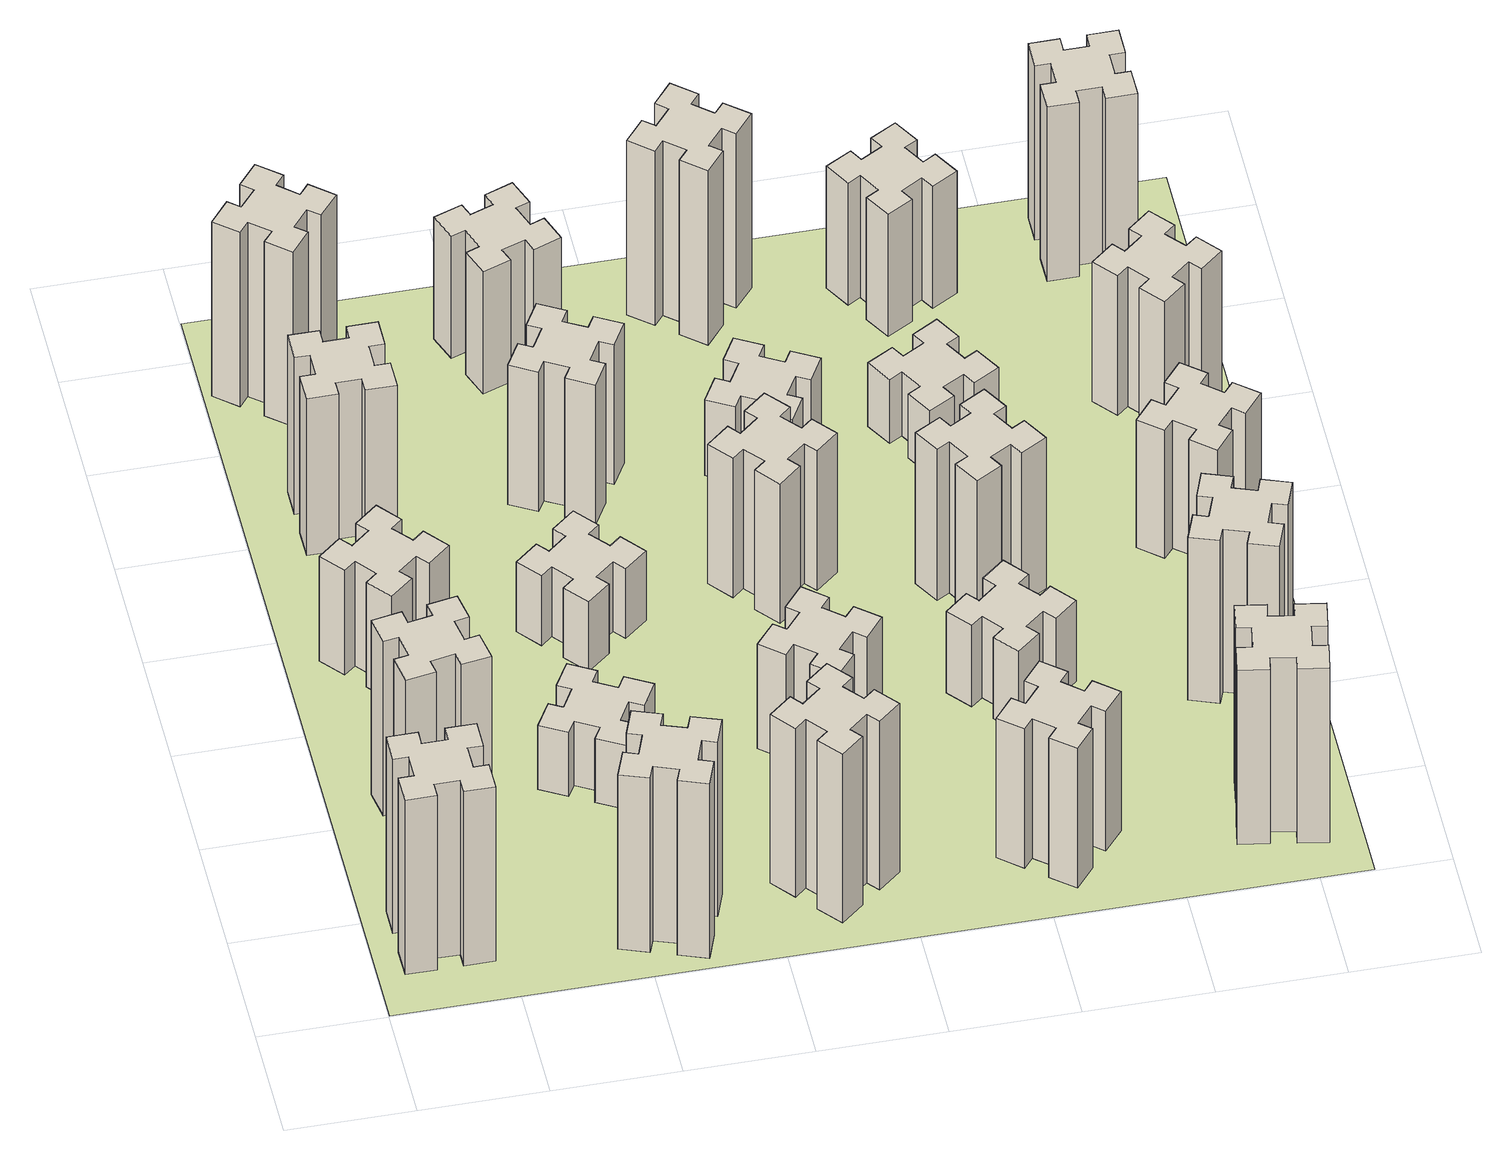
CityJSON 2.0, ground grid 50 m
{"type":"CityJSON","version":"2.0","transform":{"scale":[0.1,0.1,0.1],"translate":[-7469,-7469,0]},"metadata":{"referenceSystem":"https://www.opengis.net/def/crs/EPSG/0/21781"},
"CityObjects":{
"building1":{"type":"Building","attributes":{"class":"1000","function":"1000","usage":"1000","yearOfConstruction":2016,"roofType":"1000","measuredHeight":90,"storeysAboveGround":30,"storeysBelowGround":0},"geometry":[{"type":"Solid","lod":"1","boundaries":[[[[0,1,2,3,4,5,6,7,8,9,10,11,12,13,14,15,16,17,18,19]],[[17,16,20,21]],[[16,15,22,20]],[[15,14,23,22]],[[14,13,24,23]],[[13,12,25,24]],[[12,11,26,25]],[[11,10,27,26]],[[10,9,28,27]],[[9,8,29,28]],[[8,7,30,29]],[[7,6,31,30]],[[6,5,32,31]],[[5,4,33,32]],[[4,3,34,33]],[[3,2,35,34]],[[2,1,36,35]],[[1,0,37,36]],[[0,19,38,37]],[[19,18,39,38]],[[18,17,21,39]],[[24,25,26,27,28,29,30,31,32,33,34,35,36,37,38,39,21,20,22,23]]]]}]},
"building2":{"type":"Building","attributes":{"class":"1000","function":"1000","usage":"1000","yearOfConstruction":2016,"roofType":"1000","measuredHeight":90,"storeysAboveGround":30,"storeysBelowGround":0},"geometry":[{"type":"Solid","lod":"1","boundaries":[[[[40,41,42,43,44,45,46,47,48,49,50,51,52,53,54,55,56,57,58,59]],[[57,56,60,61]],[[56,55,62,60]],[[55,54,63,62]],[[54,53,64,63]],[[53,52,65,64]],[[52,51,66,65]],[[51,50,67,66]],[[50,49,68,67]],[[49,48,69,68]],[[48,47,70,69]],[[47,46,71,70]],[[46,45,72,71]],[[45,44,73,72]],[[44,43,74,73]],[[43,42,75,74]],[[42,41,76,75]],[[41,40,77,76]],[[40,59,78,77]],[[59,58,79,78]],[[58,57,61,79]],[[64,65,66,67,68,69,70,71,72,73,74,75,76,77,78,79,61,60,62,63]]]]}]},
"building3":{"type":"Building","attributes":{"class":"1000","function":"1000","usage":"1000","yearOfConstruction":2016,"roofType":"1000","measuredHeight":54,"storeysAboveGround":30,"storeysBelowGround":0},"geometry":[{"type":"Solid","lod":"1","boundaries":[[[[80,81,82,83,84,85,86,87,88,89,90,91,92,93,94,95,96,97,98,99]],[[97,96,100,101]],[[96,95,102,100]],[[95,94,103,102]],[[94,93,104,103]],[[93,92,105,104]],[[92,91,106,105]],[[91,90,107,106]],[[90,89,108,107]],[[89,88,109,108]],[[88,87,110,109]],[[87,86,111,110]],[[86,85,112,111]],[[85,84,113,112]],[[84,83,114,113]],[[83,82,115,114]],[[82,81,116,115]],[[81,80,117,116]],[[80,99,118,117]],[[99,98,119,118]],[[98,97,101,119]],[[104,105,106,107,108,109,110,111,112,113,114,115,116,117,118,119,101,100,102,103]]]]}]},
"building4":{"type":"Building","attributes":{"class":"1000","function":"1000","usage":"1000","yearOfConstruction":2016,"roofType":"1000","measuredHeight":81,"storeysAboveGround":30,"storeysBelowGround":0},"geometry":[{"type":"Solid","lod":"1","boundaries":[[[[120,121,122,123,124,125,126,127,128,129,130,131,132,133,134,135,136,137,138,139]],[[137,136,140,141]],[[136,135,142,140]],[[135,134,143,142]],[[134,133,144,143]],[[133,132,145,144]],[[132,131,146,145]],[[131,130,147,146]],[[130,129,148,147]],[[129,128,149,148]],[[128,127,150,149]],[[127,126,151,150]],[[126,125,152,151]],[[125,124,153,152]],[[124,123,154,153]],[[123,122,155,154]],[[122,121,156,155]],[[121,120,157,156]],[[120,139,158,157]],[[139,138,159,158]],[[138,137,141,159]],[[144,145,146,147,148,149,150,151,152,153,154,155,156,157,158,159,141,140,142,143]]]]}]},
"building5":{"type":"Building","attributes":{"class":"1000","function":"1000","usage":"1000","yearOfConstruction":2016,"roofType":"1000","measuredHeight":90,"storeysAboveGround":30,"storeysBelowGround":0},"geometry":[{"type":"Solid","lod":"1","boundaries":[[[[160,161,162,163,164,165,166,167,168,169,170,171,172,173,174,175,176,177,178,179]],[[177,176,180,181]],[[176,175,182,180]],[[175,174,183,182]],[[174,173,184,183]],[[173,172,185,184]],[[172,171,186,185]],[[171,170,187,186]],[[170,169,188,187]],[[169,168,189,188]],[[168,167,190,189]],[[167,166,191,190]],[[166,165,192,191]],[[165,164,193,192]],[[164,163,194,193]],[[163,162,195,194]],[[162,161,196,195]],[[161,160,197,196]],[[160,179,198,197]],[[179,178,199,198]],[[178,177,181,199]],[[184,185,186,187,188,189,190,191,192,193,194,195,196,197,198,199,181,180,182,183]]]]}]},
"building6":{"type":"Building","attributes":{"class":"1000","function":"1000","usage":"1000","yearOfConstruction":2016,"roofType":"1000","measuredHeight":90,"storeysAboveGround":30,"storeysBelowGround":0},"geometry":[{"type":"Solid","lod":"1","boundaries":[[[[200,201,202,203,204,205,206,207,208,209,210,211,212,213,214,215,216,217,218,219]],[[217,216,220,221]],[[216,215,222,220]],[[215,214,223,222]],[[214,213,224,223]],[[213,212,225,224]],[[212,211,226,225]],[[211,210,227,226]],[[210,209,228,227]],[[209,208,229,228]],[[208,207,230,229]],[[207,206,231,230]],[[206,205,232,231]],[[205,204,233,232]],[[204,203,234,233]],[[203,202,235,234]],[[202,201,236,235]],[[201,200,237,236]],[[200,219,238,237]],[[219,218,239,238]],[[218,217,221,239]],[[224,225,226,227,228,229,230,231,232,233,234,235,236,237,238,239,221,220,222,223]]]]}]},
"building7":{"type":"Building","attributes":{"class":"1000","function":"1000","usage":"1000","yearOfConstruction":2016,"roofType":"1000","measuredHeight":33,"storeysAboveGround":30,"storeysBelowGround":0},"geometry":[{"type":"Solid","lod":"1","boundaries":[[[[240,241,242,243,244,245,246,247,248,249,250,251,252,253,254,255,256,257,258,259]],[[257,256,260,261]],[[256,255,262,260]],[[255,254,263,262]],[[254,253,264,263]],[[253,252,265,264]],[[252,251,266,265]],[[251,250,267,266]],[[250,249,268,267]],[[249,248,269,268]],[[248,247,270,269]],[[247,246,271,270]],[[246,245,272,271]],[[245,244,273,272]],[[244,243,274,273]],[[243,242,275,274]],[[242,241,276,275]],[[241,240,277,276]],[[240,259,278,277]],[[259,258,279,278]],[[258,257,261,279]],[[264,265,266,267,268,269,270,271,272,273,274,275,276,277,278,279,261,260,262,263]]]]}]},
"building8":{"type":"Building","attributes":{"class":"1000","function":"1000","usage":"1000","yearOfConstruction":2016,"roofType":"1000","measuredHeight":36,"storeysAboveGround":30,"storeysBelowGround":0},"geometry":[{"type":"Solid","lod":"1","boundaries":[[[[280,281,282,283,284,285,286,287,288,289,290,291,292,293,294,295,296,297,298,299]],[[297,296,300,301]],[[296,295,302,300]],[[295,294,303,302]],[[294,293,304,303]],[[293,292,305,304]],[[292,291,306,305]],[[291,290,307,306]],[[290,289,308,307]],[[289,288,309,308]],[[288,287,310,309]],[[287,286,311,310]],[[286,285,312,311]],[[285,284,313,312]],[[284,283,314,313]],[[283,282,315,314]],[[282,281,316,315]],[[281,280,317,316]],[[280,299,318,317]],[[299,298,319,318]],[[298,297,301,319]],[[304,305,306,307,308,309,310,311,312,313,314,315,316,317,318,319,301,300,302,303]]]]}]},
"building9":{"type":"Building","attributes":{"class":"1000","function":"1000","usage":"1000","yearOfConstruction":2016,"roofType":"1000","measuredHeight":87,"storeysAboveGround":30,"storeysBelowGround":0},"geometry":[{"type":"Solid","lod":"1","boundaries":[[[[320,321,322,323,324,325,326,327,328,329,330,331,332,333,334,335,336,337,338,339]],[[337,336,340,341]],[[336,335,342,340]],[[335,334,343,342]],[[334,333,344,343]],[[333,332,345,344]],[[332,331,346,345]],[[331,330,347,346]],[[330,329,348,347]],[[329,328,349,348]],[[328,327,350,349]],[[327,326,351,350]],[[326,325,352,351]],[[325,324,353,352]],[[324,323,354,353]],[[323,322,355,354]],[[322,321,356,355]],[[321,320,357,356]],[[320,339,358,357]],[[339,338,359,358]],[[338,337,341,359]],[[344,345,346,347,348,349,350,351,352,353,354,355,356,357,358,359,341,340,342,343]]]]}]},
"building10":{"type":"Building","attributes":{"class":"1000","function":"1000","usage":"1000","yearOfConstruction":2016,"roofType":"1000","measuredHeight":72,"storeysAboveGround":30,"storeysBelowGround":0},"geometry":[{"type":"Solid","lod":"1","boundaries":[[[[360,361,362,363,364,365,366,367,368,369,370,371,372,373,374,375,376,377,378,379]],[[377,376,380,381]],[[376,375,382,380]],[[375,374,383,382]],[[374,373,384,383]],[[373,372,385,384]],[[372,371,386,385]],[[371,370,387,386]],[[370,369,388,387]],[[369,368,389,388]],[[368,367,390,389]],[[367,366,391,390]],[[366,365,392,391]],[[365,364,393,392]],[[364,363,394,393]],[[363,362,395,394]],[[362,361,396,395]],[[361,360,397,396]],[[360,379,398,397]],[[379,378,399,398]],[[378,377,381,399]],[[384,385,386,387,388,389,390,391,392,393,394,395,396,397,398,399,381,380,382,383]]]]}]},
"building11":{"type":"Building","attributes":{"class":"1000","function":"1000","usage":"1000","yearOfConstruction":2016,"roofType":"1000","measuredHeight":63,"storeysAboveGround":30,"storeysBelowGround":0},"geometry":[{"type":"Solid","lod":"1","boundaries":[[[[400,401,402,403,404,405,406,407,408,409,410,411,412,413,414,415,416,417,418,419]],[[417,416,420,421]],[[416,415,422,420]],[[415,414,423,422]],[[414,413,424,423]],[[413,412,425,424]],[[412,411,426,425]],[[411,410,427,426]],[[410,409,428,427]],[[409,408,429,428]],[[408,407,430,429]],[[407,406,431,430]],[[406,405,432,431]],[[405,404,433,432]],[[404,403,434,433]],[[403,402,435,434]],[[402,401,436,435]],[[401,400,437,436]],[[400,419,438,437]],[[419,418,439,438]],[[418,417,421,439]],[[424,425,426,427,428,429,430,431,432,433,434,435,436,437,438,439,421,420,422,423]]]]}]},
"building12":{"type":"Building","attributes":{"class":"1000","function":"1000","usage":"1000","yearOfConstruction":2016,"roofType":"1000","measuredHeight":54,"storeysAboveGround":30,"storeysBelowGround":0},"geometry":[{"type":"Solid","lod":"1","boundaries":[[[[440,441,442,443,444,445,446,447,448,449,450,451,452,453,454,455,456,457,458,459]],[[457,456,460,461]],[[456,455,462,460]],[[455,454,463,462]],[[454,453,464,463]],[[453,452,465,464]],[[452,451,466,465]],[[451,450,467,466]],[[450,449,468,467]],[[449,448,469,468]],[[448,447,470,469]],[[447,446,471,470]],[[446,445,472,471]],[[445,444,473,472]],[[444,443,474,473]],[[443,442,475,474]],[[442,441,476,475]],[[441,440,477,476]],[[440,459,478,477]],[[459,458,479,478]],[[458,457,461,479]],[[464,465,466,467,468,469,470,471,472,473,474,475,476,477,478,479,461,460,462,463]]]]}]},
"building13":{"type":"Building","attributes":{"class":"1000","function":"1000","usage":"1000","yearOfConstruction":2016,"roofType":"1000","measuredHeight":72,"storeysAboveGround":30,"storeysBelowGround":0},"geometry":[{"type":"Solid","lod":"1","boundaries":[[[[480,481,482,483,484,485,486,487,488,489,490,491,492,493,494,495,496,497,498,499]],[[497,496,500,501]],[[496,495,502,500]],[[495,494,503,502]],[[494,493,504,503]],[[493,492,505,504]],[[492,491,506,505]],[[491,490,507,506]],[[490,489,508,507]],[[489,488,509,508]],[[488,487,510,509]],[[487,486,511,510]],[[486,485,512,511]],[[485,484,513,512]],[[484,483,514,513]],[[483,482,515,514]],[[482,481,516,515]],[[481,480,517,516]],[[480,499,518,517]],[[499,498,519,518]],[[498,497,501,519]],[[504,505,506,507,508,509,510,511,512,513,514,515,516,517,518,519,501,500,502,503]]]]}]},
"building14":{"type":"Building","attributes":{"class":"1000","function":"1000","usage":"1000","yearOfConstruction":2016,"roofType":"1000","measuredHeight":72,"storeysAboveGround":30,"storeysBelowGround":0},"geometry":[{"type":"Solid","lod":"1","boundaries":[[[[520,521,522,523,524,525,526,527,528,529,530,531,532,533,534,535,536,537,538,539]],[[537,536,540,541]],[[536,535,542,540]],[[535,534,543,542]],[[534,533,544,543]],[[533,532,545,544]],[[532,531,546,545]],[[531,530,547,546]],[[530,529,548,547]],[[529,528,549,548]],[[528,527,550,549]],[[527,526,551,550]],[[526,525,552,551]],[[525,524,553,552]],[[524,523,554,553]],[[523,522,555,554]],[[522,521,556,555]],[[521,520,557,556]],[[520,539,558,557]],[[539,538,559,558]],[[538,537,541,559]],[[544,545,546,547,548,549,550,551,552,553,554,555,556,557,558,559,541,540,542,543]]]]}]},
"building15":{"type":"Building","attributes":{"class":"1000","function":"1000","usage":"1000","yearOfConstruction":2016,"roofType":"1000","measuredHeight":39,"storeysAboveGround":30,"storeysBelowGround":0},"geometry":[{"type":"Solid","lod":"1","boundaries":[[[[560,561,562,563,564,565,566,567,568,569,570,571,572,573,574,575,576,577,578,579]],[[577,576,580,581]],[[576,575,582,580]],[[575,574,583,582]],[[574,573,584,583]],[[573,572,585,584]],[[572,571,586,585]],[[571,570,587,586]],[[570,569,588,587]],[[569,568,589,588]],[[568,567,590,589]],[[567,566,591,590]],[[566,565,592,591]],[[565,564,593,592]],[[564,563,594,593]],[[563,562,595,594]],[[562,561,596,595]],[[561,560,597,596]],[[560,579,598,597]],[[579,578,599,598]],[[578,577,581,599]],[[584,585,586,587,588,589,590,591,592,593,594,595,596,597,598,599,581,580,582,583]]]]}]},
"building16":{"type":"Building","attributes":{"class":"1000","function":"1000","usage":"1000","yearOfConstruction":2016,"roofType":"1000","measuredHeight":90,"storeysAboveGround":30,"storeysBelowGround":0},"geometry":[{"type":"Solid","lod":"1","boundaries":[[[[600,601,602,603,604,605,606,607,608,609,610,611,612,613,614,615,616,617,618,619]],[[617,616,620,621]],[[616,615,622,620]],[[615,614,623,622]],[[614,613,624,623]],[[613,612,625,624]],[[612,611,626,625]],[[611,610,627,626]],[[610,609,628,627]],[[609,608,629,628]],[[608,607,630,629]],[[607,606,631,630]],[[606,605,632,631]],[[605,604,633,632]],[[604,603,634,633]],[[603,602,635,634]],[[602,601,636,635]],[[601,600,637,636]],[[600,619,638,637]],[[619,618,639,638]],[[618,617,621,639]],[[624,625,626,627,628,629,630,631,632,633,634,635,636,637,638,639,621,620,622,623]]]]}]},
"building17":{"type":"Building","attributes":{"class":"1000","function":"1000","usage":"1000","yearOfConstruction":2016,"roofType":"1000","measuredHeight":42,"storeysAboveGround":30,"storeysBelowGround":0},"geometry":[{"type":"Solid","lod":"1","boundaries":[[[[640,641,642,643,644,645,646,647,648,649,650,651,652,653,654,655,656,657,658,659]],[[657,656,660,661]],[[656,655,662,660]],[[655,654,663,662]],[[654,653,664,663]],[[653,652,665,664]],[[652,651,666,665]],[[651,650,667,666]],[[650,649,668,667]],[[649,648,669,668]],[[648,647,670,669]],[[647,646,671,670]],[[646,645,672,671]],[[645,644,673,672]],[[644,643,674,673]],[[643,642,675,674]],[[642,641,676,675]],[[641,640,677,676]],[[640,659,678,677]],[[659,658,679,678]],[[658,657,661,679]],[[664,665,666,667,668,669,670,671,672,673,674,675,676,677,678,679,661,660,662,663]]]]}]},
"building18":{"type":"Building","attributes":{"class":"1000","function":"1000","usage":"1000","yearOfConstruction":2016,"roofType":"1000","measuredHeight":78,"storeysAboveGround":30,"storeysBelowGround":0},"geometry":[{"type":"Solid","lod":"1","boundaries":[[[[680,681,682,683,684,685,686,687,688,689,690,691,692,693,694,695,696,697,698,699]],[[697,696,700,701]],[[696,695,702,700]],[[695,694,703,702]],[[694,693,704,703]],[[693,692,705,704]],[[692,691,706,705]],[[691,690,707,706]],[[690,689,708,707]],[[689,688,709,708]],[[688,687,710,709]],[[687,686,711,710]],[[686,685,712,711]],[[685,684,713,712]],[[684,683,714,713]],[[683,682,715,714]],[[682,681,716,715]],[[681,680,717,716]],[[680,699,718,717]],[[699,698,719,718]],[[698,697,701,719]],[[704,705,706,707,708,709,710,711,712,713,714,715,716,717,718,719,701,700,702,703]]]]}]},
"building19":{"type":"Building","attributes":{"class":"1000","function":"1000","usage":"1000","yearOfConstruction":2016,"roofType":"1000","measuredHeight":33,"storeysAboveGround":30,"storeysBelowGround":0},"geometry":[{"type":"Solid","lod":"1","boundaries":[[[[720,721,722,723,724,725,726,727,728,729,730,731,732,733,734,735,736,737,738,739]],[[737,736,740,741]],[[736,735,742,740]],[[735,734,743,742]],[[734,733,744,743]],[[733,732,745,744]],[[732,731,746,745]],[[731,730,747,746]],[[730,729,748,747]],[[729,728,749,748]],[[728,727,750,749]],[[727,726,751,750]],[[726,725,752,751]],[[725,724,753,752]],[[724,723,754,753]],[[723,722,755,754]],[[722,721,756,755]],[[721,720,757,756]],[[720,739,758,757]],[[739,738,759,758]],[[738,737,741,759]],[[744,745,746,747,748,749,750,751,752,753,754,755,756,757,758,759,741,740,742,743]]]]}]},
"building20":{"type":"Building","attributes":{"class":"1000","function":"1000","usage":"1000","yearOfConstruction":2016,"roofType":"1000","measuredHeight":90,"storeysAboveGround":30,"storeysBelowGround":0},"geometry":[{"type":"Solid","lod":"1","boundaries":[[[[760,761,762,763,764,765,766,767,768,769,770,771,772,773,774,775,776,777,778,779]],[[777,776,780,781]],[[776,775,782,780]],[[775,774,783,782]],[[774,773,784,783]],[[773,772,785,784]],[[772,771,786,785]],[[771,770,787,786]],[[770,769,788,787]],[[769,768,789,788]],[[768,767,790,789]],[[767,766,791,790]],[[766,765,792,791]],[[765,764,793,792]],[[764,763,794,793]],[[763,762,795,794]],[[762,761,796,795]],[[761,760,797,796]],[[760,779,798,797]],[[779,778,799,798]],[[778,777,781,799]],[[784,785,786,787,788,789,790,791,792,793,794,795,796,797,798,799,781,780,782,783]]]]}]},
"building21":{"type":"Building","attributes":{"class":"1000","function":"1000","usage":"1000","yearOfConstruction":2016,"roofType":"1000","measuredHeight":63,"storeysAboveGround":30,"storeysBelowGround":0},"geometry":[{"type":"Solid","lod":"1","boundaries":[[[[800,801,802,803,804,805,806,807,808,809,810,811,812,813,814,815,816,817,818,819]],[[817,816,820,821]],[[816,815,822,820]],[[815,814,823,822]],[[814,813,824,823]],[[813,812,825,824]],[[812,811,826,825]],[[811,810,827,826]],[[810,809,828,827]],[[809,808,829,828]],[[808,807,830,829]],[[807,806,831,830]],[[806,805,832,831]],[[805,804,833,832]],[[804,803,834,833]],[[803,802,835,834]],[[802,801,836,835]],[[801,800,837,836]],[[800,819,838,837]],[[819,818,839,838]],[[818,817,821,839]],[[824,825,826,827,828,829,830,831,832,833,834,835,836,837,838,839,821,820,822,823]]]]}]},
"building22":{"type":"Building","attributes":{"class":"1000","function":"1000","usage":"1000","yearOfConstruction":2016,"roofType":"1000","measuredHeight":84,"storeysAboveGround":30,"storeysBelowGround":0},"geometry":[{"type":"Solid","lod":"1","boundaries":[[[[840,841,842,843,844,845,846,847,848,849,850,851,852,853,854,855,856,857,858,859]],[[857,856,860,861]],[[856,855,862,860]],[[855,854,863,862]],[[854,853,864,863]],[[853,852,865,864]],[[852,851,866,865]],[[851,850,867,866]],[[850,849,868,867]],[[849,848,869,868]],[[848,847,870,869]],[[847,846,871,870]],[[846,845,872,871]],[[845,844,873,872]],[[844,843,874,873]],[[843,842,875,874]],[[842,841,876,875]],[[841,840,877,876]],[[840,859,878,877]],[[859,858,879,878]],[[858,857,861,879]],[[864,865,866,867,868,869,870,871,872,873,874,875,876,877,878,879,861,860,862,863]]]]}]},
"building23":{"type":"Building","attributes":{"class":"1000","function":"1000","usage":"1000","yearOfConstruction":2016,"roofType":"1000","measuredHeight":66,"storeysAboveGround":30,"storeysBelowGround":0},"geometry":[{"type":"Solid","lod":"1","boundaries":[[[[880,881,882,883,884,885,886,887,888,889,890,891,892,893,894,895,896,897,898,899]],[[897,896,900,901]],[[896,895,902,900]],[[895,894,903,902]],[[894,893,904,903]],[[893,892,905,904]],[[892,891,906,905]],[[891,890,907,906]],[[890,889,908,907]],[[889,888,909,908]],[[888,887,910,909]],[[887,886,911,910]],[[886,885,912,911]],[[885,884,913,912]],[[884,883,914,913]],[[883,882,915,914]],[[882,881,916,915]],[[881,880,917,916]],[[880,899,918,917]],[[899,898,919,918]],[[898,897,901,919]],[[904,905,906,907,908,909,910,911,912,913,914,915,916,917,918,919,901,900,902,903]]]]}]},
"building24":{"type":"Building","attributes":{"class":"1000","function":"1000","usage":"1000","yearOfConstruction":2016,"roofType":"1000","measuredHeight":72,"storeysAboveGround":30,"storeysBelowGround":0},"geometry":[{"type":"Solid","lod":"1","boundaries":[[[[920,921,922,923,924,925,926,927,928,929,930,931,932,933,934,935,936,937,938,939]],[[937,936,940,941]],[[936,935,942,940]],[[935,934,943,942]],[[934,933,944,943]],[[933,932,945,944]],[[932,931,946,945]],[[931,930,947,946]],[[930,929,948,947]],[[929,928,949,948]],[[928,927,950,949]],[[927,926,951,950]],[[926,925,952,951]],[[925,924,953,952]],[[924,923,954,953]],[[923,922,955,954]],[[922,921,956,955]],[[921,920,957,956]],[[920,939,958,957]],[[939,938,959,958]],[[938,937,941,959]],[[944,945,946,947,948,949,950,951,952,953,954,955,956,957,958,959,941,940,942,943]]]]}]},
"building25":{"type":"Building","attributes":{"class":"1000","function":"1000","usage":"1000","yearOfConstruction":2016,"roofType":"1000","measuredHeight":90,"storeysAboveGround":30,"storeysBelowGround":0},"geometry":[{"type":"Solid","lod":"1","boundaries":[[[[960,961,962,963,964,965,966,967,968,969,970,971,972,973,974,975,976,977,978,979]],[[977,976,980,981]],[[976,975,982,980]],[[975,974,983,982]],[[974,973,984,983]],[[973,972,985,984]],[[972,971,986,985]],[[971,970,987,986]],[[970,969,988,987]],[[969,968,989,988]],[[968,967,990,989]],[[967,966,991,990]],[[966,965,992,991]],[[965,964,993,992]],[[964,963,994,993]],[[963,962,995,994]],[[962,961,996,995]],[[961,960,997,996]],[[960,979,998,997]],[[979,978,999,998]],[[978,977,981,999]],[[984,985,986,987,988,989,990,991,992,993,994,995,996,997,998,999,981,980,982,983]]]]}]},
"landuse1":{"type":"LandUse","attributes":{"name":"plot1","function":"1010"},"geometry":[{"type":"MultiSurface","lod":"1","boundaries":[[[1000,1001,1002,1003]]]}]}
},
"vertices":[
[165,425,0],[165,325,0],[105,325,0],[105,205,0],[225,205,0],[225,265,0],[325,265,0],[325,205,0],[445,205,0],[445,325,0],[385,325,0],[385,425,0],[445,425,0],[445,545,0],[325,545,0],[325,485,0],[225,485,0],[225,545,0],[105,545,0],[105,425,0],[225,485,900],[225,545,900],[325,485,900],[325,545,900],[445,545,900],[445,425,900],[385,425,900],[385,325,900],[445,325,900],[445,205,900],[325,205,900],[325,265,900],[225,265,900],[225,205,900],[105,205,900],[105,325,900],[165,325,900],[165,425,900],[105,425,900],[105,545,900],
[492,985,0],[475,1084,0],[534,1094,0],[513,1212,0],[395,1191,0],[405,1132,0],[307,1115,0],[297,1174,0],[178,1153,0],[199,1035,0],[258,1045,0],[276,947,0],[217,937,0],[237,818,0],[356,839,0],[345,898,0],[444,916,0],[454,857,0],[572,877,0],[551,996,0],[444,916,900],[454,857,900],[345,898,900],[356,839,900],[237,818,900],[217,937,900],[276,947,900],[258,1045,900],[199,1035,900],[178,1153,900],[297,1174,900],[307,1115,900],[405,1132,900],[395,1191,900],[513,1212,900],[534,1094,900],[475,1084,900],[492,985,900],[551,996,900],[572,877,900],
[492,1888,0],[427,1964,0],[473,2003,0],[396,2095,0],[304,2018,0],[343,1972,0],[266,1907,0],[228,1953,0],[136,1876,0],[213,1784,0],[259,1823,0],[323,1746,0],[277,1708,0],[354,1616,0],[446,1693,0],[408,1739,0],[484,1803,0],[523,1757,0],[615,1834,0],[538,1926,0],[484,1803,540],[523,1757,540],[408,1739,540],[446,1693,540],[354,1616,540],[277,1708,540],[323,1746,540],[259,1823,540],[213,1784,540],[136,1876,540],[228,1953,540],[266,1907,540],[343,1972,540],[304,2018,540],[396,2095,540],[473,2003,540],[427,1964,540],[492,1888,540],[538,1926,540],[615,1834,540],
[485,2545,0],[485,2645,0],[545,2645,0],[545,2765,0],[425,2765,0],[425,2705,0],[325,2705,0],[325,2765,0],[205,2765,0],[205,2645,0],[265,2645,0],[265,2545,0],[205,2545,0],[205,2425,0],[325,2425,0],[325,2485,0],[425,2485,0],[425,2425,0],[545,2425,0],[545,2545,0],[425,2485,810],[425,2425,810],[325,2485,810],[325,2425,810],[205,2425,810],[205,2545,810],[265,2545,810],[265,2645,810],[205,2645,810],[205,2765,810],[325,2765,810],[325,2705,810],[425,2705,810],[425,2765,810],[545,2765,810],[545,2645,810],[485,2645,810],[485,2545,810],[545,2545,810],[545,2425,810],
[1029,360,0],[995,266,0],[939,287,0],[897,174,0],[1010,133,0],[1031,189,0],[1125,155,0],[1104,99,0],[1217,57,0],[1258,170,0],[1202,191,0],[1236,285,0],[1292,264,0],[1333,377,0],[1220,418,0],[1200,362,0],[1106,396,0],[1127,452,0],[1014,493,0],[973,380,0],[1106,396,900],[1127,452,900],[1200,362,900],[1220,418,900],[1333,377,900],[1292,264,900],[1236,285,900],[1202,191,900],[1258,170,900],[1217,57,900],[1104,99,900],[1125,155,900],[1031,189,900],[1010,133,900],[897,174,900],[939,287,900],[995,266,900],[1029,360,900],[973,380,900],[1014,493,900],
[384,3387,0],[308,3452,0],[346,3498,0],[254,3575,0],[177,3483,0],[223,3444,0],[159,3368,0],[113,3406,0],[36,3314,0],[128,3237,0],[166,3283,0],[243,3219,0],[204,3173,0],[296,3096,0],[373,3188,0],[327,3226,0],[392,3303,0],[438,3264,0],[515,3356,0],[423,3433,0],[392,3303,900],[438,3264,900],[327,3226,900],[373,3188,900],[296,3096,900],[204,3173,900],[243,3219,900],[166,3283,900],[128,3237,900],[36,3314,900],[113,3406,900],[159,3368,900],[223,3444,900],[177,3483,900],[254,3575,900],[346,3498,900],[308,3452,900],[384,3387,900],[423,3433,900],[515,3356,900],
[1086,1017,0],[1136,1104,0],[1188,1074,0],[1248,1178,0],[1144,1238,0],[1114,1186,0],[1027,1236,0],[1057,1288,0],[953,1348,0],[893,1244,0],[945,1214,0],[895,1127,0],[843,1157,0],[783,1053,0],[887,993,0],[917,1045,0],[1004,995,0],[974,943,0],[1078,883,0],[1138,987,0],[1004,995,330],[974,943,330],[917,1045,330],[887,993,330],[783,1053,330],[843,1157,330],[895,1127,330],[945,1214,330],[893,1244,330],[953,1348,330],[1057,1288,330],[1027,1236,330],[1114,1186,330],[1144,1238,330],[1248,1178,330],[1188,1074,330],[1136,1104,330],[1086,1017,330],[1138,987,330],[1078,883,330],
[1083,1972,0],[1006,1907,0],[968,1953,0],[876,1876,0],[953,1784,0],[999,1823,0],[1063,1746,0],[1017,1708,0],[1094,1616,0],[1186,1693,0],[1148,1739,0],[1224,1803,0],[1263,1757,0],[1355,1834,0],[1278,1926,0],[1232,1888,0],[1167,1964,0],[1213,2003,0],[1136,2095,0],[1044,2018,0],[1167,1964,360],[1213,2003,360],[1232,1888,360],[1278,1926,360],[1355,1834,360],[1263,1757,360],[1224,1803,360],[1148,1739,360],[1186,1693,360],[1094,1616,360],[1017,1708,360],[1063,1746,360],[999,1823,360],[953,1784,360],[876,1876,360],[968,1953,360],[1006,1907,360],[1083,1972,360],[1044,2018,360],[1136,2095,360],
[1639,343,0],[1703,266,0],[1657,228,0],[1734,136,0],[1826,213,0],[1788,259,0],[1864,323,0],[1903,277,0],[1995,354,0],[1918,446,0],[1872,408,0],[1807,484,0],[1853,523,0],[1776,615,0],[1684,538,0],[1723,492,0],[1646,427,0],[1608,473,0],[1516,396,0],[1593,304,0],[1646,427,870],[1608,473,870],[1723,492,870],[1684,538,870],[1776,615,870],[1853,523,870],[1807,484,870],[1872,408,870],[1918,446,870],[1995,354,870],[1903,277,870],[1864,323,870],[1788,259,870],[1826,213,870],[1734,136,870],[1657,228,870],[1703,266,870],[1639,343,870],[1593,304,870],[1516,396,870],
[1314,2666,0],[1227,2716,0],[1257,2768,0],[1153,2828,0],[1093,2724,0],[1145,2694,0],[1095,2607,0],[1043,2637,0],[983,2533,0],[1087,2473,0],[1117,2525,0],[1204,2475,0],[1174,2423,0],[1278,2363,0],[1338,2467,0],[1286,2497,0],[1336,2584,0],[1388,2554,0],[1448,2658,0],[1344,2718,0],[1336,2584,720],[1388,2554,720],[1286,2497,720],[1338,2467,720],[1278,2363,720],[1174,2423,720],[1204,2475,720],[1117,2525,720],[1087,2473,720],[983,2533,720],[1043,2637,720],[1095,2607,720],[1145,2694,720],[1093,2724,720],[1153,2828,720],[1257,2768,720],[1227,2716,720],[1314,2666,720],[1344,2718,720],[1448,2658,720],
[1125,3456,0],[1031,3422,0],[1010,3478,0],[897,3437,0],[939,3324,0],[995,3345,0],[1029,3251,0],[973,3230,0],[1014,3117,0],[1127,3159,0],[1106,3215,0],[1200,3249,0],[1220,3193,0],[1333,3234,0],[1292,3347,0],[1236,3326,0],[1202,3420,0],[1258,3440,0],[1217,3553,0],[1104,3512,0],[1202,3420,630],[1258,3440,630],[1236,3326,630],[1292,3347,630],[1333,3234,630],[1220,3193,630],[1200,3249,630],[1106,3215,630],[1127,3159,630],[1014,3117,630],[973,3230,630],[1029,3251,630],[995,3345,630],[939,3324,630],[897,3437,630],[1010,3478,630],[1031,3422,630],[1125,3456,630],[1104,3512,630],[1217,3553,630],
[1746,1063,0],[1823,999,0],[1784,953,0],[1876,876,0],[1953,968,0],[1907,1006,0],[1972,1083,0],[2018,1044,0],[2095,1136,0],[2003,1213,0],[1964,1167,0],[1888,1232,0],[1926,1278,0],[1834,1355,0],[1757,1263,0],[1803,1224,0],[1739,1148,0],[1693,1186,0],[1616,1094,0],[1708,1017,0],[1739,1148,540],[1693,1186,540],[1803,1224,540],[1757,1263,540],[1834,1355,540],[1926,1278,540],[1888,1232,540],[1964,1167,540],[2003,1213,540],[2095,1136,540],[2018,1044,540],[1972,1083,540],[1907,1006,540],[1953,968,540],[1876,876,540],[1784,953,540],[1823,999,540],[1746,1063,540],[1708,1017,540],[1616,1094,540],
[1972,1988,0],[1907,2064,0],[1953,2103,0],[1876,2195,0],[1784,2118,0],[1823,2072,0],[1746,2007,0],[1708,2053,0],[1616,1976,0],[1693,1884,0],[1739,1923,0],[1803,1846,0],[1757,1808,0],[1834,1716,0],[1926,1793,0],[1888,1839,0],[1964,1903,0],[2003,1857,0],[2095,1934,0],[2018,2026,0],[1964,1903,720],[2003,1857,720],[1888,1839,720],[1926,1793,720],[1834,1716,720],[1757,1808,720],[1803,1846,720],[1739,1923,720],[1693,1884,720],[1616,1976,720],[1708,2053,720],[1746,2007,720],[1823,2072,720],[1784,2118,720],[1876,2195,720],[1953,2103,720],[1907,2064,720],[1972,1988,720],[2018,2026,720],[2095,1934,720],
[2486,323,0],[2563,259,0],[2524,213,0],[2616,136,0],[2693,228,0],[2647,266,0],[2712,343,0],[2758,304,0],[2835,396,0],[2743,473,0],[2704,427,0],[2628,492,0],[2666,538,0],[2574,615,0],[2497,523,0],[2543,484,0],[2479,408,0],[2433,446,0],[2356,354,0],[2448,277,0],[2479,408,720],[2433,446,720],[2543,484,720],[2497,523,720],[2574,615,720],[2666,538,720],[2628,492,720],[2704,427,720],[2743,473,720],[2835,396,720],[2758,304,720],[2712,343,720],[2647,266,720],[2693,228,720],[2616,136,720],[2524,213,720],[2563,259,720],[2486,323,720],[2448,277,720],[2356,354,720],
[2026,2497,0],[2076,2584,0],[2128,2554,0],[2188,2658,0],[2084,2718,0],[2054,2666,0],[1967,2716,0],[1997,2768,0],[1893,2828,0],[1833,2724,0],[1885,2694,0],[1835,2607,0],[1783,2637,0],[1723,2533,0],[1827,2473,0],[1857,2525,0],[1944,2475,0],[1914,2423,0],[2018,2363,0],[2078,2467,0],[1944,2475,390],[1914,2423,390],[1857,2525,390],[1827,2473,390],[1723,2533,390],[1783,2637,390],[1835,2607,390],[1885,2694,390],[1833,2724,390],[1893,2828,390],[1997,2768,390],[1967,2716,390],[2054,2666,390],[2084,2718,390],[2188,2658,390],[2128,2554,390],[2076,2584,390],[2026,2497,390],[2078,2467,390],[2018,2363,390],
[1746,3383,0],[1823,3319,0],[1784,3273,0],[1876,3196,0],[1953,3288,0],[1907,3326,0],[1972,3403,0],[2018,3364,0],[2095,3456,0],[2003,3533,0],[1964,3487,0],[1888,3552,0],[1926,3598,0],[1834,3675,0],[1757,3583,0],[1803,3544,0],[1739,3468,0],[1693,3506,0],[1616,3414,0],[1708,3337,0],[1739,3468,900],[1693,3506,900],[1803,3544,900],[1757,3583,900],[1834,3675,900],[1926,3598,900],[1888,3552,900],[1964,3487,900],[2003,3533,900],[2095,3456,900],[2018,3364,900],[1972,3403,900],[1907,3326,900],[1953,3288,900],[1876,3196,900],[1784,3273,900],[1823,3319,900],[1746,3383,900],[1708,3337,900],[1616,3414,900],
[2563,1332,0],[2486,1267,0],[2448,1313,0],[2356,1236,0],[2433,1144,0],[2479,1183,0],[2543,1106,0],[2497,1068,0],[2574,976,0],[2666,1053,0],[2628,1099,0],[2704,1163,0],[2743,1117,0],[2835,1194,0],[2758,1286,0],[2712,1248,0],[2647,1324,0],[2693,1363,0],[2616,1455,0],[2524,1378,0],[2647,1324,420],[2693,1363,420],[2712,1248,420],[2758,1286,420],[2835,1194,420],[2743,1117,420],[2704,1163,420],[2628,1099,420],[2666,1053,420],[2574,976,420],[2497,1068,420],[2543,1106,420],[2479,1183,420],[2433,1144,420],[2356,1236,420],[2448,1313,420],[2486,1267,420],[2563,1332,420],[2524,1378,420],[2616,1455,420],
[2475,1744,0],[2525,1657,0],[2473,1627,0],[2533,1523,0],[2637,1583,0],[2607,1635,0],[2694,1685,0],[2724,1633,0],[2828,1693,0],[2768,1797,0],[2716,1767,0],[2666,1854,0],[2718,1884,0],[2658,1988,0],[2554,1928,0],[2584,1876,0],[2497,1826,0],[2467,1878,0],[2363,1818,0],[2423,1714,0],[2497,1826,780],[2467,1878,780],[2584,1876,780],[2554,1928,780],[2658,1988,780],[2718,1884,780],[2666,1854,780],[2716,1767,780],[2768,1797,780],[2828,1693,780],[2724,1633,780],[2694,1685,780],[2607,1635,780],[2637,1583,780],[2533,1523,780],[2473,1627,780],[2525,1657,780],[2475,1744,780],[2423,1714,780],[2363,1818,780],
[2475,2584,0],[2525,2497,0],[2473,2467,0],[2533,2363,0],[2637,2423,0],[2607,2475,0],[2694,2525,0],[2724,2473,0],[2828,2533,0],[2768,2637,0],[2716,2607,0],[2666,2694,0],[2718,2724,0],[2658,2828,0],[2554,2768,0],[2584,2716,0],[2497,2666,0],[2467,2718,0],[2363,2658,0],[2423,2554,0],[2497,2666,330],[2467,2718,330],[2584,2716,330],[2554,2768,330],[2658,2828,330],[2718,2724,330],[2666,2694,330],[2716,2607,330],[2768,2637,330],[2828,2533,330],[2724,2473,330],[2694,2525,330],[2607,2475,330],[2637,2423,330],[2533,2363,330],[2473,2467,330],[2525,2497,330],[2475,2584,330],[2423,2554,330],[2363,2658,330],
[3504,475,0],[3405,492,0],[3416,551,0],[3297,572,0],[3277,454,0],[3336,444,0],[3318,345,0],[3259,356,0],[3238,237,0],[3357,217,0],[3367,276,0],[3465,258,0],[3455,199,0],[3573,178,0],[3594,297,0],[3535,307,0],[3552,405,0],[3611,395,0],[3632,513,0],[3514,534,0],[3552,405,900],[3611,395,900],[3535,307,900],[3594,297,900],[3573,178,900],[3455,199,900],[3465,258,900],[3367,276,900],[3357,217,900],[3238,237,900],[3259,356,900],[3318,345,900],[3336,444,900],[3277,454,900],[3297,572,900],[3416,551,900],[3405,492,900],[3504,475,900],[3514,534,900],[3632,513,900],
[2716,3347,0],[2666,3434,0],[2718,3464,0],[2658,3568,0],[2554,3508,0],[2584,3456,0],[2497,3406,0],[2467,3458,0],[2363,3398,0],[2423,3294,0],[2475,3324,0],[2525,3237,0],[2473,3207,0],[2533,3103,0],[2637,3163,0],[2607,3215,0],[2694,3265,0],[2724,3213,0],[2828,3273,0],[2768,3377,0],[2694,3265,630],[2724,3213,630],[2607,3215,630],[2637,3163,630],[2533,3103,630],[2473,3207,630],[2525,3237,630],[2475,3324,630],[2423,3294,630],[2363,3398,630],[2467,3458,630],[2497,3406,630],[2584,3456,630],[2554,3508,630],[2658,3568,630],[2718,3464,630],[2666,3434,630],[2716,3347,630],[2768,3377,630],[2828,3273,630],
[3351,1029,0],[3445,995,0],[3424,939,0],[3537,897,0],[3578,1010,0],[3522,1031,0],[3556,1125,0],[3612,1104,0],[3653,1217,0],[3540,1258,0],[3520,1202,0],[3426,1236,0],[3447,1292,0],[3334,1333,0],[3293,1220,0],[3349,1200,0],[3315,1106,0],[3259,1127,0],[3217,1014,0],[3330,973,0],[3315,1106,840],[3259,1127,840],[3349,1200,840],[3293,1220,840],[3334,1333,840],[3447,1292,840],[3426,1236,840],[3520,1202,840],[3540,1258,840],[3653,1217,840],[3612,1104,840],[3556,1125,840],[3522,1031,840],[3578,1010,840],[3537,897,840],[3424,939,840],[3445,995,840],[3351,1029,840],[3330,973,840],[3217,1014,840],
[3383,1964,0],[3319,1888,0],[3273,1926,0],[3196,1834,0],[3288,1757,0],[3326,1803,0],[3403,1739,0],[3364,1693,0],[3456,1616,0],[3533,1708,0],[3487,1746,0],[3552,1823,0],[3598,1784,0],[3675,1876,0],[3583,1953,0],[3544,1907,0],[3468,1972,0],[3506,2018,0],[3414,2095,0],[3337,2003,0],[3468,1972,660],[3506,2018,660],[3544,1907,660],[3583,1953,660],[3675,1876,660],[3598,1784,660],[3552,1823,660],[3487,1746,660],[3533,1708,660],[3456,1616,660],[3364,1693,660],[3403,1739,660],[3326,1803,660],[3288,1757,660],[3196,1834,660],[3273,1926,660],[3319,1888,660],[3383,1964,660],[3337,2003,660],[3414,2095,660],
[3319,2563,0],[3383,2486,0],[3337,2448,0],[3414,2356,0],[3506,2433,0],[3468,2479,0],[3544,2543,0],[3583,2497,0],[3675,2574,0],[3598,2666,0],[3552,2628,0],[3487,2704,0],[3533,2743,0],[3456,2835,0],[3364,2758,0],[3403,2712,0],[3326,2647,0],[3288,2693,0],[3196,2616,0],[3273,2524,0],[3326,2647,720],[3288,2693,720],[3403,2712,720],[3364,2758,720],[3456,2835,720],[3533,2743,720],[3487,2704,720],[3552,2628,720],[3598,2666,720],[3675,2574,720],[3583,2497,720],[3544,2543,720],[3468,2479,720],[3506,2433,720],[3414,2356,720],[3337,2448,720],[3383,2486,720],[3319,2563,720],[3273,2524,720],[3196,2616,720],
[3285,3325,0],[3385,3325,0],[3385,3265,0],[3505,3265,0],[3505,3385,0],[3445,3385,0],[3445,3485,0],[3505,3485,0],[3505,3605,0],[3385,3605,0],[3385,3545,0],[3285,3545,0],[3285,3605,0],[3165,3605,0],[3165,3485,0],[3225,3485,0],[3225,3385,0],[3165,3385,0],[3165,3265,0],[3285,3265,0],[3225,3385,900],[3165,3385,900],[3225,3485,900],[3165,3485,900],[3165,3605,900],[3285,3605,900],[3285,3545,900],[3385,3545,900],[3385,3605,900],[3505,3605,900],[3505,3485,900],[3445,3485,900],[3445,3385,900],[3505,3385,900],[3505,3265,900],[3385,3265,900],[3385,3325,900],[3285,3325,900],[3285,3265,900],[3165,3265,900],
[5,3705,0],[3705,3705,0],[3705,5,0],[5,5,0]
]}
